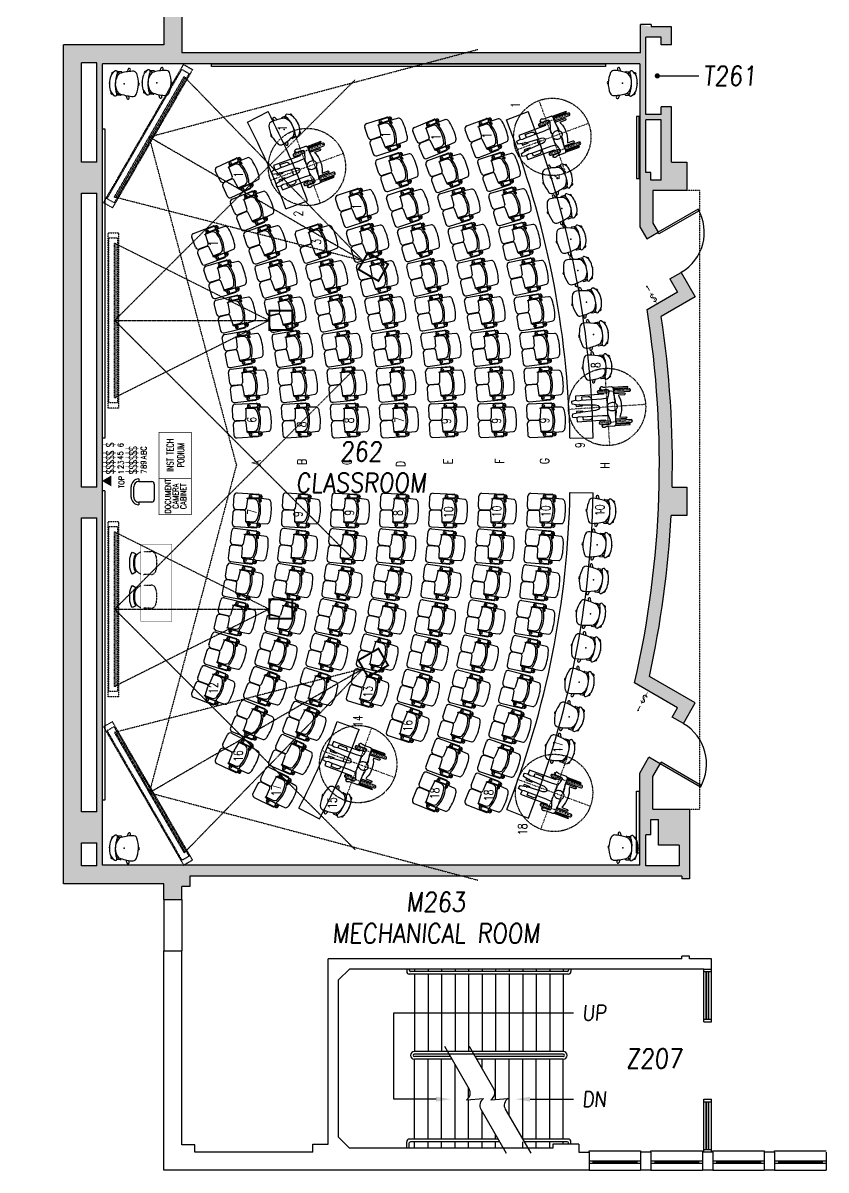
# Model space of a CAD drawing. Extents: x 1039 to 4057, y 664 to 3356.
# Drawn here: x 3091 to 3715, y 664 to 1555 of the extents above; entities that cross this region are included whole.
import ezdxf
from ezdxf.enums import TextEntityAlignment as Align

# ---------------------------------------------------------------- set-up
doc = ezdxf.new("R2010")
doc.units = 0
doc.header["$MEASUREMENT"] = 0
for name, pattern in [('CENTER2', [1.125, 0.75, -0.125, 0.125, -0.125]), ('DASHED2', [0.375, 0.25, -0.125]), ('DOT', [0.25, 0, -0.25]), ('DOT2', [0.125, 0, -0.125]), ('HIDDEN2', [0.1875, 0.125, -0.0625])]:
    doc.linetypes.add(name, pattern=pattern)
doc.layers.get('0').update_dxf_attribs({"linetype": 'CONTINUOUS'})
for name, color, linetype in [('A-BELOW', 111, 'CONTINUOUS'), ('A-DOOR', 7, 'CONTINUOUS'), ('A-FS-ID', 6, 'CONTINUOUS'), ('A-FS-NM', 6, 'CONTINUOUS'), ('A-GLAZ', 191, 'CONTINUOUS'), ('A-OVHD', 111, 'HIDDEN2'), ('A-STRS', 4, 'CONTINUOUS'), ('A-WL-EX', 171, 'CONTINUOUS'), ('class_ADA', 253, 'CONTINUOUS'), ('class_FILL', 253, 'CONTINUOUS'), ('class_FURN', 30, 'CONTINUOUS'), ('class_NOTE', 40, 'CONTINUOUS'), ('class_OH_TECH', 43, 'DASHED2'), ('class_SWITCHES', 7, 'CONTINUOUS')]:
    doc.layers.add(name, color=color, linetype=linetype)
doc.styles.add('ROMAND', font='romand', dxfattribs={"width": 0.75, "height": 0.25})
doc.styles.add('ROMANS', font='romans.shx', dxfattribs={"width": 0.75, "height": 0.078125})
doc.styles.get("Standard").update_dxf_attribs({"font": 'ROMANS', "width": 0.85, "oblique": 5, "height": 15})

# ---------------------------------------------------------------- blocks, each defined once
blk = doc.blocks.new('KI-Concerto')
at = {"layer": 'class_FURN'}
for p, q in [((7.89, 3.22), (2.11, 2.92)), ((15.92, 5.94), (8.54, 5.94)), ((8.54, 3.06), (15.92, 3.06)), ((9.73, 5.84), (9.73, 4.01)), ((26.93, 6.56), (10.42, 6.53)), ((10.42, 3.32), (17.39, 3.33)), ((18.76, 2.06), (13.16, 2.06)), ((15.3, 2.56), (19.33, 2.56)), ((18.76, 2.05), (19.23, -5.06)), ((29.24, -4.04), (29.22, 4.27)), ((18.65, -15.07), (19.1, -7.96)), ((20.48, -6.67), (26.82, -6.67)), ((20.6, -6.35), (26.95, -6.33)), ((2.11, -15.92), (7.89, -16.22)), ((15.92, -16.06), (8.54, -16.06)), ((9.63, -18.88), (9.63, -17.04)), ((10.31, -16.35), (17.28, -16.35)), ((13.08, -15.56), (15.3, -15.56)), ((15.3, -15.56), (19.33, -15.56)), ((29.12, -8.96), (29.12, -17.27)), ((8.54, -18.94), (15.92, -18.94)), ((26.82, -19.56), (10.31, -19.56))]:
    blk.add_line(p, q, dxfattribs=at)
blk.add_lwpolyline([(15.3, -15.56), (18.52, -15.56)], dxfattribs=at)
for centre in [(8.48, 4.5), (16.01, 4.5), (8.48, -17.5), (16.01, -17.5)]:
    blk.add_circle(centre, 0.75, dxfattribs=at)
for centre, radius, start, end in [((40.31, -6.5), 40.83, 170.83889, 189.16111), ((4.9, -0.72), 4.95, 141.65363, 171.58659), ((2.19, 1.42), 1.5, 92.99997, 141.65363), ((8.54, 4.5), 1.44, 90, 270), ((29.82, -6.5), 21.99, 162.12732, 197.87268), ((12.95, -1.42), 4.4, 142.74738, 157.68292), ((8.46, 2), 1.25, 322.74738, 58.4517), ((10.42, 5.84), 0.688, 90.09677, 180.09677), ((10.42, 4.01), 0.688, 180.09677, 270.09677), ((13.16, -1.25), 3.31, 90, 160.16704), ((15.92, 4.5), 1.44, 270, 90), ((17.39, 1.96), 1.38, 3.749, 90.09677), ((26.93, 4.27), 2.29, 0.09677, 90.09677), ((29.46, -6.5), 20.43, 161.82199, 198.17801), ((20.48, -8.05), 1.38, 90, 176.34778), ((20.6, -4.97), 1.38, 183.749, 270.09677), ((26.82, -8.96), 2.29, 0, 90), ((26.94, -4.04), 2.29, 270.09677, 0.09677), ((4.9, -12.28), 4.95, 188.41341, 218.34637), ((2.19, -14.42), 1.5, 218.34637, 267.00003), ((8.54, -17.5), 1.44, 90, 270), ((12.95, -11.58), 4.4, 202.31708, 217.25262), ((8.46, -15), 1.25, 301.5483, 37.25262), ((10.31, -17.04), 0.688, 90, 180), ((13.63, -11.89), 3.71, 195.36427, 261.524), ((15.92, -17.5), 1.44, 270, 90), ((17.28, -14.98), 1.38, 270, 356.34778), ((26.82, -17.27), 2.29, 270, 0), ((10.31, -18.88), 0.688, 180, 270)]:
    blk.add_arc(centre, radius, start, end, dxfattribs=at)
blk.add_ellipse((8.48, -14.5), major_axis=(0, -0.978), ratio=0.510636, dxfattribs=at)
for p in [(8.48, 4.5), (8.48, 4.5), (8.48, 4.5), (8.48, 4.5), (8.48, 4.42), (8.48, -14.5), (8.48, -17.5), (8.48, -17.5), (8.48, -17.5), (8.48, -17.5), (8.48, -17.5), (8.48, -17.5), (8.48, -17.5), (8.48, -17.5), (8.48, -17.5)]:
    blk.add_point(p, dxfattribs=at)
blk = doc.blocks.new('HC-WheelChair')
at = {"layer": 'class_ADA', "color": 253, "linetype": 'DOT'}
for p, q in [((0, 30), (0, -30)), ((-12, 19), (-12, -7)), ((12, 19), (12, -7)), ((-30, 0), (30, 0)), ((-14.75, 6), (14.75, 6))]:
    blk.add_line(p, q, dxfattribs=at)
at = {"layer": 'class_ADA', "color": 253}
for points in [[(-11, 5.86), (-11, 18, 1), (-13, 18), (-13, 6.02, 1)], [(13, 6.02), (13, 18, 1), (11, 18), (11, 5.86, 1)], [(-11, 6), (-10, 6), (-10, 14, -1), (-8.5, 14), (-8.5, 9.5), (-7.5, 9.75, -0.123106), (0, 11.25, -0.123106), (7.5, 9.75), (8.5, 9.5), (8.5, 14, -1), (10, 14), (10, 6), (11, 6)], [(-2.43, 6.71, 0.009012), (-3.41, 6.79, 0.040464), (-4.18, 6.76, 0.024009), (-6.95, 6.33, -0.02518), (-9.6, 5.92, -0.062246), (-12.47, 5.98, 0.115331), (-14.03, 5.85, 0.037518), (-14.31, 5.73, 0.035722), (-14.59, 5.57, 0.094361), (-15.15, 5, 0.148049), (-15.29, 4.51), (-15.29, -0.69), (-15.29, -1.61, -0.11973), (-15.36, -1.89, 0.046388), (-15.65, -2.59, 0.031539), (-15.71, -2.89, 0.017582), (-15.79, -3.44, 0.384464), (-15.01, -4.48, 0.325919), (-13.68, -3.86, 0.055549), (-13.4, -3.19, 0.074743), (-13.32, -2.66, 0.052222), (-13.42, -1.88, -0.045141), (-13.54, -0.97, -0.049351), (-13.43, 0.87, -0.103824), (-13.11, 1.7, -0.053783), (-12.93, 1.93, -0.074353), (-12.76, 2.05, -0.158953), (-12.03, 2.18, -0.041249), (-9.31, 1.56, -0.003698), (-7.91, 1.1, 0.006681), (-7.13, 0.86, 0.005459), (-6.14, 0.56, 0.007155), (-5.38, 0.36, 0.061185), (-4.97, 0.31, 0.015766), (-3.41, 0.36, 0.062077), (-2.61, 0.51, 0.029276), (-1.74, 0.85)], [(-13, 1.85), (-13, -6, 1), (-11, -6), (-11, 2, 1)], [(2.43, 6.71, -0.009012), (3.41, 6.79, -0.040464), (4.18, 6.76, -0.024009), (6.95, 6.33, 0.02518), (9.6, 5.92, 0.062246), (12.47, 5.98, -0.115331), (14.03, 5.85, -0.037518), (14.31, 5.73, -0.035722), (14.59, 5.57, -0.094361), (15.15, 5, -0.148049), (15.29, 4.51), (15.29, -0.69), (15.29, -1.61, 0.11973), (15.36, -1.89, -0.046388), (15.65, -2.59, -0.031539), (15.71, -2.89, -0.017582), (15.79, -3.44, -0.384464), (15.01, -4.48, -0.325919), (13.68, -3.86, -0.055549), (13.4, -3.19, -0.074743), (13.32, -2.66, -0.052222), (13.42, -1.88, 0.045141), (13.54, -0.97, 0.049351), (13.43, 0.87, 0.103824), (13.11, 1.7, 0.053783), (12.93, 1.93, 0.074353), (12.76, 2.05, 0.158953), (12.03, 2.18, 0.041249), (9.31, 1.56, 0.003698), (7.91, 1.1, -0.006681), (7.13, 0.86, -0.005459), (6.14, 0.56, -0.007155), (5.38, 0.36, -0.061185), (4.97, 0.31, -0.015766), (3.41, 0.36, -0.062077), (2.61, 0.51, -0.029276), (1.74, 0.85)], [(11, 2), (11, -6, 1), (13, -6), (13, 1.85, 1)], [(-6.57, -19), (-9, -19), (-9, -14, -0.414214), (-7, -12), (-6.57, -12)], [(-2.16, -12), (0, -12), (2.16, -12, -0.414214)], [(6.57, -12), (7, -12, -0.414214), (9, -14), (9, -19), (6.57, -19)]]:
    blk.add_lwpolyline(points, format="xyb", dxfattribs=at)
for points in [[(-14, 5.86), (-14, 17), (-14.75, 17), (-14.75, 5.45)], [(14.75, 5.45), (14.75, 17), (14, 17), (14, 5.86)], [(6.97, 0.8), (6.57, -4), (6.57, -19.69), (6.29, -22.08), (6.85, -24.19), (6.36, -27.01), (5.45, -27.15), (3.76, -26.79), (2.91, -22.15), (3.34, -21.24), (2.63, -21.17), (2, -8.78), (1.3, -6.67), (0.52, -5.76), (0, -5.68), (-0.52, -5.76), (-1.3, -6.67), (-2, -8.78), (-2.63, -21.17), (-3.34, -21.24), (-2.91, -22.15), (-3.76, -26.79), (-5.45, -27.15), (-6.36, -27.01), (-6.85, -24.19), (-6.29, -22.08), (-6.57, -19.69), (-6.57, -4), (-6.97, 0.8)], [(-14.75, -4.5), (-14.75, -5), (-14, -5), (-14, -4.24)], [(-11, -2), (-10, -2), (-10, -24), (-6.8, -24)], [(6.8, -24), (10, -24), (10, -2), (11, -2)], [(14, -4.24), (14, -5), (14.75, -5), (14.75, -4.5)], [(-3.25, -24), (-2, -24), (-2, -19), (-2.52, -19)], [(2.52, -19), (2, -19), (2, -24), (3.25, -24)]]:
    blk.add_lwpolyline(points, dxfattribs=at)
blk.add_lwpolyline([(0, 8.17, 0.122026), (-1.16, 7.89, 0.105329), (-2.22, 7, 0.087994), (-2.89, 5.74, 0.078725), (-3.14, 4.17, 0.078725), (-2.89, 2.6, 0.087994), (-2.22, 1.35, 0.105329), (-1.16, 0.46, 0.122026), (0, 0.17, 0.122026), (1.16, 0.46, 0.105329), (2.22, 1.35, 0.087994), (2.89, 2.6, 0.078725), (3.14, 4.17, 0.078725), (2.89, 5.74, 0.087994), (2.22, 7, 0.105329), (1.16, 7.89, 0.122026)], format="xyb", close=True, dxfattribs=at)
at = {"layer": 'class_ADA', "color": 252, "linetype": 'DOT2', "ltscale": 0.5}
blk.add_circle((0, 0), 30, dxfattribs=at)
blk = doc.blocks.new('KI-Loose Castor')
at = {"layer": 'class_FURN'}
for p, q in [((-11.48, 2.41), (-9.33, 1.69)), ((-9.69, 3.85), (-10.77, 4.15)), ((9.12, 1.7), (11.25, 2.51)), ((10.7, 4.34), (9.42, 3.92)), ((-9.1, -2.78), (-9.04, -5.78)), ((-8.36, -2.27), (-8.61, -2.27)), ((-8.06, -4.76), (-8.04, -5.76)), ((-5.98, -5.49), (-6.5, -6.29)), ((-4.07, -6.41), (-4.34, -6.79)), ((4.01, -6.39), (4.27, -6.71)), ((6.45, -6.13), (5.93, -5.42)), ((8.14, -4.44), (8.16, -5.44)), ((8.34, -1.94), (8.59, -1.93)), ((9.1, -2.42), (9.16, -5.42))]:
    blk.add_line(p, q, dxfattribs=at)
for centre, radius, start, end in [((-6.8, 6.47), 3.15, 118.42594, 189.91254), ((2.08, -17.11), 28.33, 94.6617, 111.50889), ((-0.11, 10.72), 1.01, 18.70818, 162.16334), ((-1.4, -16.65), 27.8, 70.5697, 87.57572), ((6.46, 6.73), 3.15, 352.36022, 63.84683), ((-11.13, 3.28), 0.941, 67.68948, 255.34965), ((26.79, 8.81), 36.81, 184.48419, 200.40843), ((-27.2, 7.73), 36.81, 341.86433, 357.78857), ((10.98, 3.42), 0.957, 286.85803, 108.84649), ((-8.48, -6.9), 1.22, 68.51741, 204.44381), ((-2.09, -2.56), 8.93, 212.80472, 248.17698), ((-8.6, -2.77), 0.5, 91.13638, 181.13638), ((-7.56, -4.75), 0.5, 96.27317, 181.13638), ((-1.22, 11.69), 18.74, 248.6571, 274.89283), ((-0.62, 3.19), 10.2, 225.9302, 274.21185), ((0.71, 2.51), 9.5, 268.01282, 318.07888), ((1.2, 9.33), 16.33, 267.12531, 295.232), ((2.09, -2.48), 8.93, 294.09578, 329.46804), ((7.57, -9.26), 0.959, 228.65316, 29.28798), ((7.64, -4.45), 0.5, 1.13638, 85.41919), ((8.65, -6.56), 1.22, 337.82896, 113.75535), ((8.6, -2.43), 0.5, 1.13638, 91.13638), ((-7.41, -9.39), 0.951, 155.82172, 308.26441), ((-0.2, 7.79), 19.35, 254.40325, 287.86951)]:
    blk.add_arc(centre, radius, start, end, dxfattribs=at)
for p in [(0, 0), (0.18, -11.56)]:
    blk.add_point(p, dxfattribs=at)
blk = doc.blocks.new('IT-Screen_09')
at = {"layer": 'class_OH_TECH', "linetype": 'DASHED2', "ltscale": 0.5}
for points in [[(186.68, -186.68), (0, 0), (186.68, 186.68)], [(0, 54), (192, 0), (0, -54)]]:
    blk.add_lwpolyline(points, dxfattribs=at)
for points in [[(-5.12, 62), (2.88, 62), (2.88, -62), (-5.05, -62)], [(-4.37, 58), (2.13, 58), (2.13, -58), (-4.29, -58)]]:
    blk.add_lwpolyline(points, close=True, dxfattribs=at)
at = {"layer": 'class_OH_TECH', "linetype": 'DASHED2', "ltscale": 0.4}
blk.add_lwpolyline([(0, 54), (1, 54), (1, -54), (0, -54)], close=True, dxfattribs=at)
at = {"layer": 'class_OH_TECH', "linetype": 'CENTER2', "ltscale": 0.5}
blk.add_lwpolyline([(0, 0), (192, 0)], dxfattribs=at)
at = {"layer": 'class_OH_TECH', "linetype": 'DASHED2', "ltscale": 0.5, "const_width": 1.5}
blk.add_lwpolyline([(192, -7.5), (210, -7.5), (210, 7.5), (192, 7.5)], close=True, dxfattribs=at)
blk = doc.blocks.new('IT-Screen_10_short')
at = {"layer": 'class_OH_TECH', "linetype": 'DASHED2', "ltscale": 0.5}
for points in [[(186.68, -186.68), (0, 0), (186.68, 186.68)], [(0, 60), (120, 0), (0, -60)]]:
    blk.add_lwpolyline(points, dxfattribs=at)
for points in [[(-5.12, 68), (2.88, 68), (2.88, -68), (-5.12, -68)], [(-4.38, 64), (2.12, 64), (2.12, -64), (-4.38, -64)]]:
    blk.add_lwpolyline(points, close=True, dxfattribs=at)
at = {"layer": 'class_OH_TECH', "linetype": 'DASHED2', "ltscale": 0.4}
blk.add_lwpolyline([(0, 60), (1, 60), (1, -60), (0, -60)], close=True, dxfattribs=at)
at = {"layer": 'class_OH_TECH', "linetype": 'CENTER2', "ltscale": 0.5}
blk.add_lwpolyline([(0, 0), (120, 0)], dxfattribs=at)
at = {"layer": 'class_OH_TECH', "linetype": 'DASHED2', "ltscale": 0.5, "const_width": 1.5}
blk.add_lwpolyline([(120, -7.5), (138, -7.5), (138, 7.5), (120, 7.5)], close=True, dxfattribs=at)
blk = doc.blocks.new('Mayline_Instructor_Table')
at = {"layer": 'class_FURN', "const_width": 0.375}
blk.add_lwpolyline([(-30, -24), (30, -24), (30, 0), (-30, 0)], close=True, dxfattribs=at)
blk = doc.blocks.new('IT-Podium_36')
at = {"layer": 'class_FURN', "const_width": 0.5}
blk.add_lwpolyline([(0, -25), (36, -25), (36, 0), (0, 0)], close=True, dxfattribs=at)
at = {"layer": 'class_FURN', "insert": (18.22, -12.74), "char_height": 5, "width": 28, "attachment_point": 5, "style": 'ROMANS'}
blk.add_mtext('INST TECH PODIUM', dxfattribs=at)
blk = doc.blocks.new('IT-Document_Camera')
at = {"layer": 'class_FURN', "const_width": 0.5}
blk.add_lwpolyline([(0, -25), (28, -25), (28, 0), (0, 0)], close=True, dxfattribs=at)
at = {"layer": 'class_FURN', "insert": (14.34, -12.86), "char_height": 4.5, "width": 26, "attachment_point": 5, "line_spacing_factor": 0.8, "style": 'ROMANS'}
blk.add_mtext('DOCUMENT CAMERA CABINET', dxfattribs=at)
blk = doc.blocks.new('SW1')
at = {"const_width": 0.5}
blk.add_lwpolyline([(0, 14), (0, 0)], dxfattribs=at)
at = {"style": 'ROMAND', "width": 0.75}
blk.add_text('S', height=8, dxfattribs=at).set_placement((0, 8), align=Align.MIDDLE_CENTER)
blk = doc.blocks.new('TEL')
blk.add_lwpolyline([(-2, 0, 0.5, 10.4, 0), (-11, 0, 10.4, 10.4, 0)], format="xyseb")
at = {"const_width": 0.5}
blk.add_lwpolyline([(-11, -5.2), (-2, 0), (-11, 5.2)], close=True, dxfattribs=at)
blk = doc.blocks.new('phone')
at = {"layer": 'class_SWITCHES', "xscale": 0.75, "yscale": 0.75, "zscale": 0.75, "rotation": 89.99999999999999}
blk.add_blockref('TEL', (0, 1.5), dxfattribs=at)
blk = doc.blocks.new('KI-Strive-Stool')
at = {"layer": 'class_FURN'}
for p, q in [((-6, 0), (6, 0)), ((-8, -12), (-8, -2)), ((8, -2), (8, -12)), ((-10, -12), (-8, -12)), ((4, -16), (-4, -16)), ((8, -12), (10, -12)), ((4, -18), (-4, -18))]:
    blk.add_line(p, q, dxfattribs=at)
for centre, radius, start, end in [((-6, -2), 2, 90, 180), ((6, -2), 2, 0, 90), ((-4, -12), 6, 180, 270), ((-4, -12), 4, 180, 270), ((4, -12), 6, 270, 0), ((4, -12), 4, 270, 0)]:
    blk.add_arc(centre, radius, start, end, dxfattribs=at)
blk = doc.blocks.new('Roma_Chair_underdesk')
at = {"layer": 'class_FURN', "color": 252, "linetype": 'DOT2', "ltscale": 0.5}
blk.add_lwpolyline([(-8.99, 1.94, -0.013189), (-9, 2.31), (-9, 7.73, -0.382162), (-5.44, 11.7), (-0.44, 12.26, -0.055385), (0.44, 12.26), (5.44, 11.7, -0.382162), (9, 7.73), (9, 2.31, -0.013189), (8.99, 1.94)], format="xyb", dxfattribs=at)
at = {"layer": 'class_FURN'}
blk.add_lwpolyline([(8.61, 0, -0.318862), (2, -4.69), (-2, -4.69, -0.318862), (-8.61, 0, -0.318862)], format="xyb", dxfattribs=at)
blk.add_lwpolyline([(8.55, -6.53, -0.160866), (2, -8.69), (-2, -8.69, -0.160866), (-8.55, -6.53), (-7.04, -3.91, 0.171967), (-2, -5.69), (2, -5.69, 0.171967), (7.04, -3.91)], format="xyb", close=True, dxfattribs=at)
for points in [[(-1, -4.69), (-1, -5.69)], [(1, -4.69), (1, -5.69)]]:
    blk.add_lwpolyline(points, dxfattribs=at)

msp = doc.modelspace()

# ---------------------------------------------------------------- hatches: boundary and pattern name
at = {"layer": 'class_FILL'}
h = msp.add_hatch(color=256, dxfattribs=at)
h.dxf.hatch_style = 1
h.paths.add_polyline_path([(3574.75, 1543.5), (3586.75, 1543.5), (3586.75, 1537.5), (3594.75, 1537.5), (3594.75, 1551.5), (3579, 1551.5), (3570.75, 1553.25), (3570.75, 1531.5), (3214.75, 1531.5), (3214.75, 1574.5), (3200.75, 1574.5), (3200.75, 1537.5), (3122.75, 1537.5), (3122.75, 886.5), (3200.75, 886.5), (3200.75, 874.5), (3214.75, 874.5), (3214.75, 884.5), (3220.77, 884.5), (3220.77, 892.5), (3602.75, 892.5), (3602.75, 890.5), (3608.75, 890.5), (3608.75, 892.5), (3608.75, 944.5), (3580.25, 944.5), (3580.25, 969.78), (3585.98, 979.71), (3577.21, 984.77), (3570.13, 972.5), (3570.13, 901.12), (3153, 901.12), (3153, 1522.87), (3570.13, 1522.87), (3570.13, 1396.5), (3575.52, 1387.16), (3584.29, 1392.22), (3580.25, 1399.21), (3580.25, 1424.5), (3606.75, 1424.5), (3606.75, 1446.5), (3594.75, 1446.5), (3594.75, 1489.5), (3586.75, 1489.5), (3586.75, 1483.5), (3574.75, 1483.5)])
h.paths.add_polyline_path([(3148.75, 1523.5), (3148.75, 1446.5), (3136.75, 1446.5), (3136.75, 1523.5)], flags=16)
h.paths.add_polyline_path([(3148.75, 1422.5), (3148.75, 1194.5), (3136.75, 1194.5), (3136.75, 1422.5)], flags=16)
h.paths.add_polyline_path([(3148.75, 1170.5), (3148.75, 942.5), (3136.75, 942.5), (3136.75, 1170.5)], flags=16)
h.paths.add_polyline_path([(3574.75, 1479.5), (3586.75, 1479.5), (3586.75, 1432.5), (3578.75, 1432.5), (3578.75, 1438.5), (3574.75, 1438.5)], flags=16)
h.paths.add_polyline_path([(3148.75, 918.5), (3148.75, 900.5), (3136.75, 900.5), (3136.75, 918.5)], flags=16)
h.paths.add_polyline_path([(3578.75, 936.5), (3584.75, 936.5), (3584.75, 916.5), (3600.75, 916.5), (3600.75, 900.5), (3574.75, 900.5), (3574.75, 924.5), (3578.75, 924.5)], flags=16)
h = msp.add_hatch(color=256, dxfattribs=at)
h.dxf.hatch_style = 1
h.paths.add_polyline_path([(3586.83, 1326.8), (3613.25, 1342.05), (3602.29, 1361.04), (3593.52, 1355.98), (3599.42, 1345.76), (3575.76, 1332.09, -0.096486), (3566.13, 1042.46), (3599.42, 1023.23), (3595.21, 1015.95), (3603.98, 1010.89), (3613.25, 1026.94), (3577.64, 1047.5, 0.041123), (3594.44, 1172.5), (3606.75, 1172.5), (3606.75, 1194.5), (3595.26, 1194.5, 0.043235)])

# ---------------------------------------------------------------- linework, layer by layer
at = {"layer": 'A-BELOW'}
for p, q in [((3200.75, 874.5), (3200.75, 834.5)), ((3214.75, 874.5), (3214.75, 834.5)), ((3619.75, 781.5), (3619.75, 818.5)), ((3625.75, 781.5), (3625.75, 818.5)), ((3619.75, 680.5), (3619.75, 717.5)), ((3625.75, 680.5), (3625.75, 717.5)), ((3530.75, 679.5), (3570.75, 679.5)), ((3530.75, 678.5), (3530.75, 679.5)), ((3570.75, 679.5), (3570.75, 678.5)), ((3578.75, 679.5), (3618.75, 679.5)), ((3578.75, 678.5), (3578.75, 679.5)), ((3618.75, 679.5), (3618.75, 678.5)), ((3626.75, 678.5), (3626.75, 679.5)), ((3626.75, 679.5), (3666.75, 679.5)), ((3666.75, 679.5), (3666.75, 678.5)), ((3674.75, 679.5), (3714.75, 679.5)), ((3674.75, 678.5), (3674.75, 679.5)), ((3530.75, 664.5), (3570.75, 664.5)), ((3578.75, 664.5), (3618.75, 664.5)), ((3626.75, 664.5), (3666.75, 664.5)), ((3674.75, 664.5), (3714.75, 664.5))]:
    msp.add_line(p, q, dxfattribs=at)
at = {"layer": 'A-DOOR'}
for p, q in [((3615.44, 1410.2), (3584.29, 1392.22)), ((3616.19, 1408.9), (3585.01, 1390.9)), ((3616.19, 1408.9), (3615.44, 1410.2)), ((3585.01, 1390.9), (3584.26, 1392.2)), ((3586.73, 981.01), (3585.98, 979.71)), ((3617.16, 961.71), (3585.98, 979.71)), ((3617.91, 963.01), (3586.76, 980.99)), ((3617.91, 963.01), (3617.16, 961.71))]:
    msp.add_line(p, q, dxfattribs=at)
for centre, start, end in [((3584.29, 1392.22), 300, 30), ((3586.01, 979.69), 330, 60)]:
    msp.add_arc(centre, 35.97, start, end, dxfattribs=at)
at = {"layer": 'A-FS-ID'}
msp.add_line((3583.75, 1513.5), (3616, 1513.5), dxfattribs=at)
at = {"layer": 'A-FS-ID', "const_width": 2}
msp.add_lwpolyline([(3582.75, 1513.5, 1), (3584.75, 1513.5, 1)], format="xyb", close=True, dxfattribs=at)
at = {"layer": 'A-GLAZ'}
for p, q in [((3619.75, 820.5), (3625.75, 820.5)), ((3619.75, 818.5), (3619.75, 820.5)), ((3625.75, 818.5), (3625.75, 820.5)), ((3619.75, 818.5), (3625.75, 818.5)), ((3621.75, 781.5), (3621.75, 818.5)), ((3622, 781.5), (3622, 818.5)), ((3623.5, 781.5), (3623.5, 818.5)), ((3623.75, 781.5), (3623.75, 818.5)), ((3619.75, 781.5), (3625.75, 781.5)), ((3619.75, 779.5), (3619.75, 781.5)), ((3619.75, 779.5), (3625.75, 779.5)), ((3625.75, 779.5), (3625.75, 781.5)), ((3619.75, 719.5), (3625.75, 719.5)), ((3619.75, 717.5), (3619.75, 719.5)), ((3619.75, 717.5), (3625.75, 717.5)), ((3621.75, 680.5), (3621.75, 717.5)), ((3622, 680.5), (3622, 717.5)), ((3623.5, 680.5), (3623.5, 717.5)), ((3623.75, 680.5), (3623.75, 717.5)), ((3625.75, 717.5), (3625.75, 719.5)), ((3619.75, 680.5), (3625.75, 680.5)), ((3619.75, 678.5), (3619.75, 680.5)), ((3625.75, 678.5), (3625.75, 680.5)), ((3570.75, 671.5), (3530.75, 671.5)), ((3570.75, 669.5), (3530.75, 669.5)), ((3533.75, 671.5), (3533.75, 669.5)), ((3567.75, 670.5), (3533.75, 670.5)), ((3567.75, 670.25), (3533.75, 670.25)), ((3567.75, 669.75), (3533.75, 669.75)), ((3567.75, 671.5), (3567.75, 669.5)), ((3618.75, 671.5), (3578.75, 671.5)), ((3618.75, 669.5), (3578.75, 669.5)), ((3581.75, 671.5), (3581.75, 669.5)), ((3615.75, 670.5), (3581.75, 670.5)), ((3615.75, 670.25), (3581.75, 670.25)), ((3615.75, 669.75), (3581.75, 669.75)), ((3615.75, 671.5), (3615.75, 669.5)), ((3666.75, 671.5), (3626.75, 671.5)), ((3666.75, 669.5), (3626.75, 669.5)), ((3629.75, 671.5), (3629.75, 669.5)), ((3663.75, 670.5), (3629.75, 670.5)), ((3663.75, 670.25), (3629.75, 670.25)), ((3663.75, 669.75), (3629.75, 669.75)), ((3663.75, 671.5), (3663.75, 669.5)), ((3714.75, 671.5), (3674.75, 671.5)), ((3714.75, 669.5), (3674.75, 669.5)), ((3677.75, 671.5), (3677.75, 669.5)), ((3711.75, 670.5), (3677.75, 670.5)), ((3711.75, 670.25), (3677.75, 670.25)), ((3711.75, 669.75), (3677.75, 669.75)), ((3711.75, 671.5), (3711.75, 669.5))]:
    msp.add_line(p, q, dxfattribs=at)
at = {"layer": 'A-OVHD', "linetype": 'HIDDEN2'}
for p, q in [((3616.75, 1424.5), (3606.75, 1424.5)), ((3616.75, 944.5), (3616.75, 1424.5)), ((3608.75, 944.5), (3616.75, 944.5))]:
    msp.add_line(p, q, dxfattribs=at)
at = {"layer": 'A-STRS'}
for p, q in [((3389.25, 820.5), (3389.25, 818.5)), ((3391.25, 820.5), (3391.25, 819.5)), ((3395.25, 820.5), (3395.25, 818.5)), ((3405.75, 820.5), (3405.75, 818.5)), ((3416.25, 820.5), (3416.25, 818.5)), ((3426.75, 820.5), (3426.75, 818.5)), ((3437.25, 820.5), (3437.25, 818.5)), ((3447.75, 820.5), (3447.75, 818.5)), ((3458.25, 820.5), (3458.25, 818.5)), ((3468.75, 820.5), (3468.75, 818.5)), ((3479.25, 820.5), (3479.25, 818.5)), ((3489.75, 820.5), (3489.75, 818.5)), ((3500.25, 820.5), (3500.25, 818.5)), ((3510.75, 820.5), (3510.75, 818.5)), ((3514.75, 820.5), (3514.75, 819.5)), ((3516.75, 820.5), (3516.75, 818.5)), ((3514.75, 816.5), (3391.25, 816.5)), ((3513.75, 818.5), (3392.25, 818.5)), ((3395.25, 816.5), (3395.25, 756.5)), ((3405.75, 816.5), (3405.75, 756.5)), ((3416.25, 816.5), (3416.25, 756.5)), ((3426.75, 816.5), (3426.75, 756.5)), ((3437.25, 816.5), (3437.25, 756.5)), ((3447.75, 816.5), (3447.75, 756.5)), ((3458.25, 816.5), (3458.25, 756.5)), ((3468.75, 816.5), (3468.75, 756.5)), ((3479.25, 816.5), (3479.25, 756.5)), ((3489.75, 816.5), (3489.75, 756.5)), ((3500.25, 816.5), (3500.25, 756.5)), ((3510.75, 816.5), (3510.75, 756.5)), ((3379.25, 786.5), (3518.75, 786.5)), ((3379.25, 719.5), (3379.25, 786.5)), ((3418.58, 760.5), (3437.75, 727.29)), ((3437.58, 760.5), (3456.75, 727.29)), ((3510.75, 756.5), (3395.25, 756.5)), ((3510.75, 754.5), (3395.25, 754.5)), ((3423.2, 752.5), (3395.25, 752.5)), ((3424.35, 750.5), (3395.25, 750.5)), ((3395.25, 688.5), (3395.25, 750.5)), ((3405.75, 688.5), (3405.75, 750.5)), ((3416.25, 688.5), (3416.25, 750.5)), ((3510.75, 752.5), (3442.2, 752.5)), ((3510.75, 750.5), (3443.35, 750.5)), ((3447.75, 742.88), (3447.75, 750.5)), ((3458.25, 719.31), (3458.25, 750.5)), ((3468.75, 706.5), (3468.75, 750.5)), ((3479.25, 688.5), (3479.25, 750.5)), ((3489.75, 688.5), (3489.75, 750.5)), ((3500.25, 688.5), (3500.25, 750.5)), ((3510.75, 688.5), (3510.75, 750.5)), ((3426.75, 688.5), (3426.75, 746.34)), ((3437.25, 720.55), (3437.25, 728.16)), ((3412.07, 719.5), (3379.25, 719.5)), ((3435.56, 719.09), (3448.95, 719.9)), ((3437.25, 688.5), (3437.25, 719.19)), ((3454.56, 719.09), (3467.95, 719.9)), ((3484.95, 719.5), (3518.75, 719.5)), ((3446.75, 711.7), (3466.5, 677.5)), ((3447.75, 688.5), (3447.75, 709.97)), ((3465.75, 711.7), (3485.5, 677.5)), ((3389.25, 681.5), (3389.25, 686.5)), ((3460.15, 688.5), (3391.25, 688.5)), ((3391.25, 681.5), (3391.25, 685.5)), ((3461.3, 686.5), (3392.25, 686.5)), ((3395.25, 681.5), (3395.25, 686.5)), ((3405.75, 681.5), (3405.75, 686.5)), ((3416.25, 681.5), (3416.25, 686.5)), ((3426.75, 681.5), (3426.75, 686.5)), ((3437.25, 681.5), (3437.25, 686.5)), ((3447.75, 681.5), (3447.75, 686.5)), ((3458.25, 688.5), (3458.25, 691.78)), ((3458.25, 681.5), (3458.25, 686.5)), ((3514.75, 688.5), (3479.15, 688.5)), ((3479.25, 681.5), (3479.25, 686.5)), ((3513.75, 686.5), (3480.3, 686.5)), ((3489.75, 681.5), (3489.75, 686.5)), ((3500.25, 681.5), (3500.25, 686.5)), ((3510.75, 684.5), (3510.75, 686.5)), ((3514.75, 684.5), (3514.75, 685.5)), ((3516.75, 684.5), (3516.75, 686.5))]:
    msp.add_line(p, q, dxfattribs=at)
for centre, radius, start, end in [((3392.25, 819.5), 1, 180, 270), ((3513.75, 819.5), 1, 270, 0), ((3391.25, 818.5), 2, 180, 270), ((3514.75, 818.5), 2, 270, 0), ((3395.25, 753.5), 3, 90, 270), ((3395.25, 753.5), 1, 90, 270), ((3510.75, 753.5), 3, 270, 90), ((3510.75, 753.5), 1, 270, 90), ((3432.56, 724.29), 6, 300, 30), ((3451.56, 724.29), 6, 300, 30), ((3451.95, 714.7), 6, 120, 210), ((3470.95, 714.7), 6, 120, 210), ((3391.25, 686.5), 2, 90, 180), ((3392.25, 685.5), 1, 90, 180), ((3513.75, 685.5), 1, 0, 90), ((3514.75, 686.5), 2, 0, 90)]:
    msp.add_arc(centre, radius, start, end, dxfattribs=at)
for points in [[(3412.07, 721.37), (3412.07, 717.62), (3423.32, 719.5)], [(3484.95, 717.62), (3484.95, 721.37), (3473.7, 719.5)]]:
    msp.add_solid(points, dxfattribs=at)
at = {"layer": 'A-WL-EX'}
for p, q in [((3200.75, 1574.5), (3200.75, 1537.5)), ((3214.75, 1574.5), (3214.75, 1531.5)), ((3579, 1553.25), (3570.75, 1553.25)), ((3570.75, 1531.5), (3570.75, 1553.25)), ((3579, 1553.25), (3579, 1551.5)), ((3594.75, 1551.5), (3579, 1551.5)), ((3594.75, 1537.5), (3594.75, 1551.5)), ((3574.75, 1483.5), (3574.75, 1543.5)), ((3586.75, 1543.5), (3574.75, 1543.5)), ((3586.75, 1537.5), (3586.75, 1543.5)), ((3122.75, 886.5), (3122.75, 1537.5)), ((3200.75, 1537.5), (3122.75, 1537.5)), ((3570.75, 1531.5), (3214.75, 1531.5)), ((3594.75, 1537.5), (3586.75, 1537.5)), ((3148.75, 1523.5), (3136.75, 1523.5)), ((3136.75, 1446.5), (3136.75, 1523.5)), ((3148.75, 1446.5), (3148.75, 1523.5)), ((3570.13, 1522.87), (3153, 1522.87)), ((3153, 901.12), (3153, 1522.87)), ((3570.13, 1522.87), (3570.13, 1396.5)), ((3586.75, 1483.5), (3586.75, 1489.5)), ((3594.75, 1489.5), (3586.75, 1489.5)), ((3594.75, 1446.5), (3594.75, 1489.5)), ((3586.75, 1483.5), (3574.75, 1483.5)), ((3574.75, 1438.5), (3574.75, 1479.5)), ((3586.75, 1479.5), (3574.75, 1479.5)), ((3586.75, 1432.5), (3586.75, 1479.5)), ((3148.75, 1446.5), (3136.75, 1446.5)), ((3594.75, 1446.5), (3606.75, 1446.5)), ((3606.75, 1446.5), (3606.75, 1424.5)), ((3578.75, 1438.5), (3574.75, 1438.5)), ((3578.75, 1432.5), (3578.75, 1438.5)), ((3586.75, 1432.5), (3578.75, 1432.5)), ((3606.75, 1424.5), (3580.25, 1424.5)), ((3580.25, 1424.5), (3580.25, 1399.21)), ((3136.75, 1194.5), (3136.75, 1422.5)), ((3136.75, 1422.5), (3148.75, 1422.5)), ((3148.75, 1194.5), (3148.75, 1422.5)), ((3580.25, 1399.21), (3584.29, 1392.22)), ((3570.13, 1396.5), (3575.52, 1387.16)), ((3575.52, 1387.16), (3584.29, 1392.22)), ((3593.52, 1355.98), (3602.29, 1361.04)), ((3593.52, 1355.98), (3599.42, 1345.76)), ((3602.29, 1361.04), (3613.25, 1342.05)), ((3599.42, 1345.76), (3575.76, 1332.09)), ((3613.25, 1342.05), (3586.83, 1326.8)), ((3148.75, 1194.5), (3136.75, 1194.5)), ((3595.26, 1194.5), (3606.75, 1194.5)), ((3606.75, 1194.5), (3606.75, 1172.5)), ((3136.75, 942.5), (3136.75, 1170.5)), ((3136.75, 1170.5), (3148.75, 1170.5)), ((3148.75, 942.5), (3148.75, 1170.5)), ((3606.75, 1172.5), (3594.44, 1172.5)), ((3599.42, 1023.23), (3566.13, 1042.46)), ((3613.25, 1026.94), (3577.64, 1047.5)), ((3603.98, 1010.89), (3613.25, 1026.94)), ((3595.21, 1015.95), (3599.42, 1023.23)), ((3603.98, 1010.89), (3595.21, 1015.95)), ((3570.13, 972.5), (3577.21, 984.77)), ((3585.98, 979.71), (3577.21, 984.77)), ((3580.25, 969.78), (3585.98, 979.71)), ((3570.13, 901.12), (3570.13, 972.5)), ((3580.25, 944.5), (3580.25, 969.78)), ((3580.25, 944.5), (3608.75, 944.5)), ((3608.75, 944.5), (3608.75, 892.5)), ((3148.75, 942.5), (3136.75, 942.5)), ((3578.75, 936.5), (3584.75, 936.5)), ((3578.75, 924.5), (3578.75, 936.5)), ((3584.75, 916.5), (3584.75, 936.5)), ((3136.75, 900.5), (3136.75, 918.5)), ((3136.75, 918.5), (3148.75, 918.5)), ((3148.75, 900.5), (3148.75, 918.5)), ((3574.75, 900.5), (3574.75, 924.5)), ((3578.75, 924.5), (3574.75, 924.5)), ((3600.75, 916.5), (3584.75, 916.5)), ((3600.75, 916.5), (3600.75, 900.5)), ((3148.75, 900.5), (3136.75, 900.5)), ((3570.13, 901.12), (3153, 901.12)), ((3600.75, 900.5), (3574.75, 900.5)), ((3602.75, 892.5), (3220.75, 892.5)), ((3220.77, 892.5), (3220.77, 884.5)), ((3602.75, 892.5), (3602.75, 890.5)), ((3608.75, 890.5), (3602.75, 890.5)), ((3608.75, 892.5), (3608.75, 890.5)), ((3200.75, 886.5), (3122.75, 886.5)), ((3200.75, 874.5), (3200.75, 886.5)), ((3214.75, 874.5), (3214.75, 884.5)), ((3220.77, 884.5), (3214.75, 884.5)), ((3200.75, 874.5), (3214.75, 874.5)), ((3200.75, 664.5), (3200.75, 834.5)), ((3200.75, 834.5), (3214.75, 834.5)), ((3214.75, 684), (3214.75, 834.5)), ((3328.25, 684.5), (3328.25, 828.5)), ((3602.75, 828.5), (3328.25, 828.5)), ((3608.75, 830.5), (3602.75, 830.5)), ((3602.75, 828.5), (3602.75, 830.5)), ((3608.75, 828.5), (3608.75, 830.5)), ((3625.75, 828.5), (3608.75, 828.5)), ((3625.75, 820.5), (3625.75, 828.5)), ((3344.74, 820.5), (3336.25, 812.01)), ((3619.75, 820.5), (3344.74, 820.5)), ((3336.25, 689.98), (3336.25, 812.01)), ((3344.74, 681.5), (3336.25, 689.98)), ((3224.75, 684), (3214.75, 684)), ((3224.75, 678.5), (3224.75, 684)), ((3316.25, 678.5), (3224.75, 678.5)), ((3316.25, 684.5), (3328.25, 684.5)), ((3316.25, 678.5), (3316.25, 684.5)), ((3502.75, 681.5), (3344.74, 681.5)), ((3522.75, 684.5), (3502.75, 684.5)), ((3502.75, 684.5), (3502.75, 681.5)), ((3522.75, 684.5), (3522.75, 678.5)), ((3522.75, 678.5), (3530.75, 678.5)), ((3530.75, 678.5), (3530.75, 664.5)), ((3578.75, 678.5), (3570.75, 678.5)), ((3570.75, 678.5), (3570.75, 664.5)), ((3578.75, 678.5), (3578.75, 664.5)), ((3626.75, 678.5), (3618.75, 678.5)), ((3618.75, 678.5), (3618.75, 664.5)), ((3626.75, 678.5), (3626.75, 664.5)), ((3666.75, 678.5), (3666.75, 664.5)), ((3674.75, 678.5), (3666.75, 678.5)), ((3674.75, 678.5), (3674.75, 664.5)), ((3714.75, 678.5), (3714.75, 664.5)), ((3530.75, 664.5), (3200.75, 664.5)), ((3578.75, 664.5), (3570.75, 664.5)), ((3626.75, 664.5), (3618.75, 664.5)), ((3674.75, 664.5), (3666.75, 664.5))]:
    msp.add_line(p, q, dxfattribs=at)
for radius, start, end in [(757.88, 347.07334, 9.11802), (768, 358.69432, 8.59681), (768, 347.63238, 357.05185)]:
    msp.add_arc((2827.46, 1212), radius, start, end, dxfattribs=at)
at = {"layer": 'class_FURN'}
for p, q in [((3237.63, 1520.87), (3237.63, 1522.87)), ((3237.63, 1522.87), (3543.63, 1522.87)), ((3543.63, 1522.87), (3543.63, 1520.87)), ((3543.63, 1520.87), (3237.63, 1520.87)), ((3265.6, 1477.52), (3281.55, 1485.87)), ((3466.68, 1479.28), (3483.43, 1485.87)), ((3569.63, 1481.87), (3567.63, 1481.87)), ((3567.63, 1481.87), (3567.63, 1433.87)), ((3569.63, 1433.87), (3569.63, 1481.87)), ((3153, 1472.5), (3155, 1472.5)), ((3153, 1232.5), (3153, 1472.5)), ((3155, 1472.5), (3155, 1232.5)), ((3567.63, 1433.87), (3569.63, 1433.87)), ((3295.43, 1410.34), (3312.32, 1416.58)), ((3155, 1232.5), (3153, 1232.5)), ((3515.98, 1232.27), (3533.97, 1232.62)), ((3155, 1191.5), (3153, 1191.5)), ((3153, 951.5), (3153, 1191.5)), ((3155, 1191.5), (3155, 951.5)), ((3515.98, 1190.27), (3533.97, 1189.92)), ((3335.35, 1012.53), (3352.24, 1006.31)), ((3567.63, 910.4), (3567.63, 958.4)), ((3567.63, 958.4), (3569.63, 958.4)), ((3569.63, 958.4), (3569.63, 910.4)), ((3155, 951.5), (3153, 951.5)), ((3305.56, 945.33), (3321.51, 937)), ((3467.04, 944.18), (3483.8, 937.62)), ((3569.63, 910.4), (3567.63, 910.4))]:
    msp.add_line(p, q, dxfattribs=at)
for centre, radius, start, end in [((2757.73, 1211.77), 591.2, 20.26825, 27.62137), ((2802.99, 1218.4), 713.12, 1.11477, 21.45943), ((2802.99, 1218.4), 731.12, 1.11477, 21.45943), ((2757.73, 1211.77), 573.2, 20.26825, 27.62137), ((2802.99, 1204.14), 713.12, 338.6207, 358.88523), ((2802.99, 1204.14), 731.12, 338.6207, 358.88523), ((2797.52, 1210.76), 573.2, 332.41437, 339.76749), ((2797.52, 1210.76), 591.2, 332.41437, 339.76749)]:
    msp.add_arc(centre, radius, start, end, dxfattribs=at)

# ---------------------------------------------------------------- block references
at = {"layer": 'class_ADA'}
for p, rotation in [((3502.24, 1466.19), 290.284063067064), ((3311.77, 1442.79), 290.2840630670685), ((3544.73, 1256.62), 273.6844988730339), ((3351.56, 979.45), 249.7159369329314), ((3503.62, 957.12), 249.7159369329313)]:
    msp.add_blockref('HC-WheelChair', p, dxfattribs=dict(at, rotation=rotation))
at = {"layer": 'class_FURN'}
for name, p, rotation in [('KI-Loose Castor', (3170.02, 1507.46), 267.3082638230596), ('KI-Loose Castor', (3195.38, 1508.21), 266.9531739983668), ('KI-Loose Castor', (3556.67, 1507.87), 87.33656821357457), ('KI-Loose Castor', (3294.21, 1472), 116.0571806314488), ('KI-Concerto', (3389.71, 1466.16), 198.080707137754), ('KI-Concerto', (3427.38, 1465.58), 202.1618337586807), ('KI-Concerto', (3467.93, 1466.01), 201.0518218977769), ('KI-Concerto', (3274.49, 1436.55), 205.5200328158042), ('KI-Concerto', (3398.15, 1438.52), 198.3577294870292), ('KI-Concerto', (3437.43, 1438.53), 199.7915757729168), ('KI-Concerto', (3477.43, 1438.81), 198.4572881018468), ('KI-Loose Castor', (3506.03, 1433.77), 107.0998732536313), ('KI-Concerto', (3285.92, 1409.93), 202.3141208799439), ('KI-Concerto', (3367.05, 1410.74), 198.2787124192449), ('KI-Concerto', (3406.58, 1410.87), 198.0291699862495), ('KI-Concerto', (3446.3, 1411.06), 197.0158037973443), ('KI-Concerto', (3485.83, 1411.22), 196.3083480807785), ('KI-Loose Castor', (3509.56, 1410.65), 106.4220447033061), ('KI-Concerto', (3255.7, 1382.45), 200.6961207336569), ('KI-Concerto', (3295.84, 1382.72), 199.0814386999423), ('KI-Concerto', (3335.7, 1382.91), 197.873796792957), ('KI-Concerto', (3375.31, 1383.05), 196.6660570417228), ('KI-Concerto', (3414.73, 1383.16), 195.7038829450121), ('KI-Concerto', (3453.98, 1383.24), 194.6642895425909), ('KI-Concerto', (3493.11, 1383.31), 193.8533694688488), ('KI-Loose Castor', (3516.71, 1386.86), 100.8627286937543), ('KI-Concerto', (3264.75, 1354.9), 197.0570887134232), ('KI-Concerto', (3304.23, 1355), 196.1276639888921), ('KI-Concerto', (3343.51, 1355.05), 194.9069572256867), ('KI-Concerto', (3382.63, 1355.09), 193.883759673118), ('KI-Concerto', (3421.6, 1355.11), 193.1482182746556), ('KI-Concerto', (3460.47, 1355.12), 192.4482566458451), ('KI-Concerto', (3499.24, 1355.12), 191.6706128136917), ('KI-Loose Castor', (3522.02, 1362.49), 100.781809459509), ('KI-Concerto', (3272.14, 1326.85), 193.793551318645), ('KI-Concerto', (3311.07, 1326.85), 192.5880102973), ('KI-Concerto', (3349.87, 1326.83), 191.8648971192677), ('KI-Concerto', (3388.58, 1326.8), 190.7741178535541), ('KI-Concerto', (3427.19, 1326.77), 190.1887420664079), ('KI-Concerto', (3465.73, 1326.74), 189.7473799810516), ('KI-Concerto', (3504.22, 1326.72), 189.305930824206), ('KI-Loose Castor', (3528.78, 1338.04), 100.2324815293284), ('KI-Concerto', (3277.81, 1298.41), 190.3345819212907), ('KI-Concerto', (3316.32, 1298.36), 189.6176375055361), ('KI-Concerto', (3354.76, 1298.31), 188.9667057936415), ('KI-Concerto', (3393.15, 1298.26), 188.4001426762028), ('KI-Concerto', (3431.48, 1298.21), 187.7520973572499), ('KI-Concerto', (3469.78, 1298.17), 187.3482473900875), ('KI-Concerto', (3508.04, 1298.13), 186.9548701384714), ('KI-Loose Castor', (3534.27, 1312.87), 96.72716421121416), ('KI-Loose Castor', (3536.98, 1287.62), 92.7410225136582), ('KI-Concerto', (3281.77, 1269.68), 186.750300888212), ('KI-Concerto', (3319.98, 1269.63), 186.3316258487261), ('KI-Concerto', (3358.17, 1269.57), 186.0483065275268), ('KI-Concerto', (3396.33, 1269.53), 185.5956459617838), ('KI-Concerto', (3434.47, 1269.48), 185.0957622955008), ('KI-Concerto', (3472.59, 1269.45), 184.9020873087511), ('KI-Concerto', (3510.7, 1269.41), 184.63414082027), ('KI-Concerto', (3283.99, 1240.77), 183.5161773554078), ('KI-Concerto', (3322.03, 1240.73), 183.1509660944128), ('KI-Concerto', (3360.07, 1240.7), 183.2040021855246), ('KI-Concerto', (3398.11, 1240.67), 182.8622991499318), ('KI-Concerto', (3436.14, 1240.65), 182.4060799625746), ('KI-Concerto', (3474.16, 1240.63), 182.3657394094789), ('KI-Concerto', (3512.19, 1240.61), 182.2443345026537), ('IT-Podium_36', (3197, 1200.95), 89.99999999999999), ('KI-Strive-Stool', (3193.29, 1190.74), 270), ('IT-Document_Camera', (3197, 1172.95), 89.99999999999183), ('KI-Concerto', (3283.21, 1168.79), 176.5096129782875), ('KI-Concerto', (3321.31, 1168.83), 176.821011659845), ('KI-Concerto', (3359.4, 1168.85), 176.9782220236081), ('KI-Concerto', (3397.48, 1168.88), 177.2896898230262), ('KI-Concerto', (3435.55, 1168.9), 177.3263695299503), ('KI-Concerto', (3473.61, 1168.92), 177.5754475827131), ('KI-Concerto', (3511.66, 1168.94), 177.619231854347), ('KI-Loose Castor', (3540.02, 1175.8), 86.37911352624323), ('KI-Concerto', (3280.21, 1139.94), 173.1500019217473), ('KI-Concerto', (3318.54, 1139.99), 173.4677168242554), ('KI-Concerto', (3356.82, 1140.04), 174.1627117243144), ('KI-Concerto', (3395.07, 1140.07), 174.4438840277604), ('KI-Concerto', (3433.28, 1140.11), 174.6738438589422), ('KI-Concerto', (3471.48, 1140.14), 175.1028309497992), ('KI-Concerto', (3509.65, 1140.17), 175.3200627671387), ('KI-Loose Castor', (3536.98, 1149.74), 86.44211707424773), ('Mayline_Instructor_Table', (3182.88, 1120.19), 89.99999999999999), ('Roma_Chair_underdesk', (3182.88, 1135.49), 270), ('KI-Concerto', (3275.48, 1111.34), 169.675142628844), ('KI-Concerto', (3314.16, 1111.36), 170.4125462950209), ('KI-Concerto', (3352.75, 1111.39), 171.1082333820529), ('KI-Concerto', (3391.26, 1111.42), 171.655893799103), ('KI-Concerto', (3429.71, 1111.45), 171.9237508226349), ('KI-Concerto', (3468.11, 1111.48), 172.5577403985023), ('KI-Concerto', (3506.46, 1111.5), 173.1008408837948), ('KI-Loose Castor', (3534.27, 1122.5), 81.63126272305867), ('Roma_Chair_underdesk', (3182.88, 1109.43), 270), ('KI-Concerto', (3269.04, 1083.06), 166.171456126265), ('KI-Concerto', (3308.2, 1083.01), 167.1922331116043), ('KI-Concerto', (3347.2, 1082.99), 168.1426112493378), ('KI-Concerto', (3386.07, 1082.98), 168.7144928955597), ('KI-Concerto', (3424.84, 1082.98), 169.5524694675273), ('KI-Concerto', (3463.51, 1082.98), 170.1572683417398), ('KI-Concerto', (3502.12, 1082.99), 170.9873284322674), ('KI-Loose Castor', (3531.97, 1096.05), 77.50941542638584), ('KI-Concerto', (3260.9, 1055.22), 162.7605280153131), ('KI-Concerto', (3300.66, 1055.04), 163.9623662367073), ('KI-Concerto', (3340.18, 1054.92), 165.1449616157724), ('KI-Concerto', (3379.5, 1054.83), 166.047396329471), ('KI-Concerto', (3418.67, 1054.76), 166.9558305731314), ('KI-Concerto', (3457.7, 1054.72), 167.6360775420535), ('KI-Concerto', (3496.62, 1054.68), 168.3865969359145), ('KI-Loose Castor', (3528.26, 1069.81), 78.02749114810433), ('KI-Concerto', (3251.1, 1027.92), 159.2496877179068), ('KI-Concerto', (3291.58, 1027.54), 160.6529721898385), ('KI-Concerto', (3331.71, 1027.25), 162.4340749421901), ('KI-Concerto', (3371.58, 1027.03), 163.348560978476), ('KI-Concerto', (3411.22, 1026.86), 164.3308576867351), ('KI-Concerto', (3450.67, 1026.72), 165.299261796829), ('KI-Concerto', (3489.97, 1026.62), 166.0170007189156), ('KI-Loose Castor', (3523.15, 1042.95), 77.76550860215129), ('KI-Concerto', (3280.97, 1000.58), 157.7012541900155), ('KI-Concerto', (3321.83, 1000.06), 158.9574339129584), ('KI-Concerto', (3402.52, 999.4), 161.7153700987057), ('KI-Concerto', (3442.45, 999.06), 162.7636231624373), ('KI-Concerto', (3482.19, 998.84), 163.645033143703), ('KI-Loose Castor', (3515.21, 1016.17), 72.61631598821228), ('KI-Concerto', (3268.89, 974.26), 154.3562918479393), ('KI-Concerto', (3310.54, 973.42), 156.188880732349), ('KI-Concerto', (3432.98, 971.77), 160.0536754852526), ('KI-Concerto', (3473.28, 971.41), 161.3292317089095), ('KI-Loose Castor', (3508.02, 990.9), 73.3881600258678), ('KI-Concerto', (3297.88, 947.4), 153.2828142870607), ('KI-Concerto', (3422.48, 944.92), 157.8001248126772), ('KI-Concerto', (3463.28, 944.39), 159.0687654212268), ('KI-Loose Castor', (3334, 950.25), 63.0350077319511), ('KI-Loose Castor', (3170.02, 914.29), 267.2215338295308), ('KI-Loose Castor', (3557.11, 914.56), 87.0060124017777)]:
    msp.add_blockref(name, p, dxfattribs=dict(at, rotation=rotation))
at = {"layer": 'class_OH_TECH', "rotation": 329.8977530747549}
msp.add_blockref('IT-Screen_09', (3189.37, 1466.18), dxfattribs=at)
at = {"layer": 'class_OH_TECH'}
for p in [(3162.5, 1323.75), (3162.5, 1099.75)]:
    msp.add_blockref('IT-Screen_10_short', p, dxfattribs=at)
at = {"layer": 'class_OH_TECH', "xscale": -1, "rotation": 210.1022469252449}
msp.add_blockref('IT-Screen_09', (3189.37, 957.31), dxfattribs=at)
at = {"layer": 'class_SWITCHES'}
for p, xscale, yscale, zscale, rotation in [((3583.8, 1336.03), 0.7500000000000001, 0.7500000000000001, 0.7500000000000001, 29.99999999999909), ((3153, 1227.29), 0.75, 0.75, 0.75, 270), ((3153, 1220.87), 0.75, 0.75, 0.75, 270), ((3170.72, 1224.34), 0.75, 0.75, 0.75, 270), ((3170.72, 1220.87), 0.75, 0.75, 0.75, 270), ((3153, 1217.39), 0.75, 0.75, 0.75, 270), ((3153, 1213.69), 0.75, 0.75, 0.75, 270), ((3153, 1210.1), 0.75, 0.75, 0.75, 270), ((3170.72, 1217.39), 0.75, 0.75, 0.75, 270), ((3170.72, 1213.69), 0.75, 0.75, 0.75, 270), ((3170.72, 1210.1), 0.75, 0.75, 0.75, 270), ((3153, 1206.4), 0.75, 0.75, 0.75, 270), ((3170.72, 1206.4), 0.75, 0.75, 0.75, 270), ((3576.31, 1035.29), 0.75, 0.75, 0.75, 150.0000000000005)]:
    msp.add_blockref('SW1', p, dxfattribs=dict(at, xscale=xscale, yscale=yscale, zscale=zscale, rotation=rotation))
at = {"layer": 'class_SWITCHES', "rotation": 89.99999999999999}
msp.add_blockref('phone', (3153, 1199.22), dxfattribs=at)

# ---------------------------------------------------------------- texts
at = {"layer": 'A-FS-ID', "oblique": 5, "width": 0.85}
for s, p in [('T261', (3640, 1513.5)), ('262', (3353.75, 1222)), ('M263', (3411.75, 872.5)), ('Z207', (3581.25, 751))]:
    msp.add_text(s, height=15, dxfattribs=at).set_placement(p, align=Align.MIDDLE)
at = {"layer": 'A-FS-NM', "oblique": 5, "width": 0.85}
for s, p in [('CLASSROOM', (3353.75, 1197.71)), ('MECHANICAL ROOM', (3411.75, 848.21))]:
    msp.add_text(s, height=15, dxfattribs=at).set_placement(p, align=Align.MIDDLE)
at = {"layer": 'A-STRS', "oblique": 5, "width": 0.85}
for s, p in [('UP', (3534.81, 786.5)), ('DN', (3534.81, 719.5))]:
    msp.add_text(s, height=12, dxfattribs=at).set_placement(p, align=Align.MIDDLE)
at = {"layer": 'class_NOTE', "style": 'ROMANS', "width": 0.75}
for s, p in [('1', (3477.04, 1488.67)), ('1', (3296.28, 1470.82)), ('1', (3376.46, 1465.53)), ('1', (3415.47, 1463.75)), ('1', (3455.07, 1464.92)), ('1', (3262, 1434.54)), ('2', (3507.67, 1432.88)), ('2', (3308.59, 1404.38)), ('1', (3353.87, 1409.72)), ('1', (3242.57, 1381.15)), ('3', (3322.6, 1382.55)), ('8', (3539.52, 1286.73)), ('6', (3272.42, 1244.43)), ('8', (3348.08, 1243.92)), ('7', (3387.01, 1244.27)), ('9', (3423.45, 1243.31)), ('9', (3462.37, 1243.59)), ('9', (3499.77, 1243.88)), ('8', (3311.25, 1240.8)), ('9', (3527.2, 1224.72)), ('A', (3275.9, 1211.19)), ('B', (3311.37, 1211.65)), ('C', (3346.34, 1211.52)), ('D', (3387.96, 1210.05)), ('E', (3424.76, 1212.22)), ('F', (3464.82, 1212.66)), ('G', (3499.7, 1212.2)), ('H', (3546.6, 1208.78)), ('7', (3272.65, 1173.02)), ('9', (3348.28, 1172.25)), ('8', (3386.01, 1172.12)), ('10', (3425.22, 1170.45)), ('10', (3462.63, 1171.01)), ('10', (3500.75, 1171.3)), ('10', (3542.66, 1171.98)), ('9', (3308.26, 1171.19)), ('12', (3242.68, 1033.96)), ('13', (3362.7, 1031.17)), ('14', (3354.78, 1008.3)), ('16', (3393.48, 1004.75)), ('16', (3261.95, 981.24)), ('17', (3510.18, 988.27)), ('17', (3291.38, 954.68)), ('15', (3334.92, 944.8)), ('18', (3414.46, 952.28)), ('18', (3456.44, 950.75)), ('18', (3482.65, 924.42))]:
    msp.add_text(s, height=7, rotation=90, dxfattribs=at).set_placement(p)
at = {"layer": 'class_SWITCHES', "style": 'ROMANS', "width": 0.75}
for s, rotation, p in [('1', 30, (3577.54, 1346.84)), ('5', 90, (3169.12, 1220.55)), ('6', 90, (3169.27, 1226.94)), ('C', 90, (3187.16, 1224.4)), ('B', 90, (3187.25, 1221.12)), ('4', 90, (3169.03, 1217.29)), ('2', 90, (3169.29, 1210.06)), ('3', 89.40624, (3169.54, 1213.38)), ('9', 90, (3187.03, 1213.44)), ('A', 90, (3187.17, 1217.46)), ('8', 90, (3187.21, 1210.15)), ('1', 90, (3169.73, 1206.12)), ('TOP', 90, (3169.9, 1198.34)), ('7', 90, (3187.43, 1206.38)), ('1', 150, (3570.51, 1024.34))]:
    msp.add_text(s, height=4.25, rotation=rotation, dxfattribs=at).set_placement(p, align=Align.CENTER)

doc.saveas('drawing.dxf')
